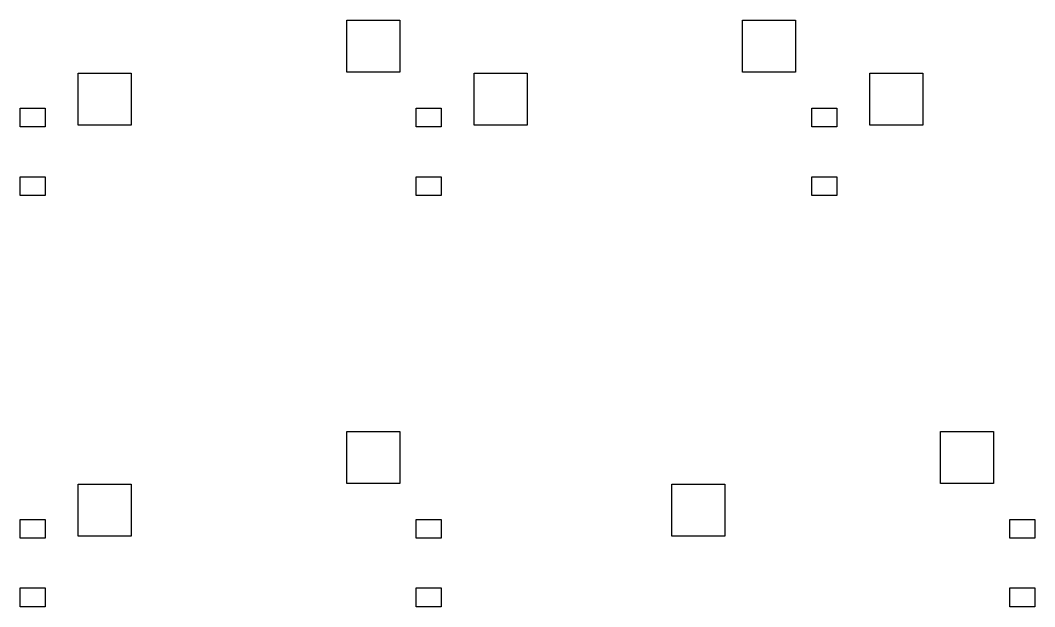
# Model space of a CAD drawing. Extents: x -21 to 350, y -103 to 34.
# Drawn here: x 217.45 to 266.27, y -21.89 to 6.33 of the extents above; entities that cross this region are included whole.
import ezdxf

# ---------------------------------------------------------------- set-up
doc = ezdxf.new("R2010")
doc.units = 0
doc.layers.add('BLACK', color=7, linetype='CONTINUOUS')

msp = doc.modelspace()

# ---------------------------------------------------------------- linework, layer by layer
at = {"layer": 'BLACK', "linetype": 'CONTINUOUS'}
for p, q in [((233.167, 3.83), (233.167, 6.33)), ((233.167, 6.33), (235.717, 6.33)), ((235.717, 6.33), (235.717, 3.83)), ((252.217, 3.83), (252.217, 6.33)), ((252.217, 6.33), (254.767, 6.33)), ((254.767, 6.33), (254.767, 3.83)), ((220.24, 1.29), (220.24, 3.79)), ((220.24, 3.79), (222.79, 3.79)), ((222.79, 3.79), (222.79, 1.29)), ((235.717, 3.83), (233.167, 3.83)), ((239.29, 1.29), (239.29, 3.79)), ((239.29, 3.79), (241.84, 3.79)), ((241.84, 3.79), (241.84, 1.29)), ((254.767, 3.83), (252.217, 3.83)), ((258.34, 1.29), (258.34, 3.79)), ((258.34, 3.79), (260.89, 3.79)), ((260.89, 3.79), (260.89, 1.29)), ((217.45, 1.2), (217.45, 2.1)), ((217.45, 2.1), (218.65, 2.1)), ((218.65, 2.1), (218.65, 1.2)), ((236.5, 1.2), (236.5, 2.1)), ((236.5, 2.1), (237.7, 2.1)), ((237.7, 2.1), (237.7, 1.2)), ((255.55, 1.2), (255.55, 2.1)), ((255.55, 2.1), (256.75, 2.1)), ((256.75, 2.1), (256.75, 1.2)), ((218.65, 1.2), (217.45, 1.2)), ((222.79, 1.29), (220.24, 1.29)), ((237.7, 1.2), (236.5, 1.2)), ((241.84, 1.29), (239.29, 1.29)), ((256.75, 1.2), (255.55, 1.2)), ((260.89, 1.29), (258.34, 1.29)), ((217.45, -2.1), (217.45, -1.2)), ((217.45, -1.2), (218.65, -1.2)), ((218.65, -1.2), (218.65, -2.1)), ((236.5, -2.1), (236.5, -1.2)), ((236.5, -1.2), (237.7, -1.2)), ((237.7, -1.2), (237.7, -2.1)), ((255.55, -2.1), (255.55, -1.2)), ((255.55, -1.2), (256.75, -1.2)), ((256.75, -1.2), (256.75, -2.1)), ((218.65, -2.1), (217.45, -2.1)), ((237.7, -2.1), (236.5, -2.1)), ((256.75, -2.1), (255.55, -2.1)), ((233.167, -15.955), (233.167, -13.455)), ((233.167, -13.455), (235.717, -13.455)), ((235.717, -13.455), (235.717, -15.955)), ((261.742, -15.955), (261.742, -13.455)), ((261.742, -13.455), (264.292, -13.455)), ((264.292, -13.455), (264.292, -15.955)), ((220.24, -18.495), (220.24, -15.995)), ((220.24, -15.995), (222.79, -15.995)), ((222.79, -15.995), (222.79, -18.495)), ((235.717, -15.955), (233.167, -15.955)), ((248.815, -18.495), (248.815, -15.995)), ((248.815, -15.995), (251.365, -15.995)), ((251.365, -15.995), (251.365, -18.495)), ((264.292, -15.955), (261.742, -15.955)), ((217.45, -18.585), (217.45, -17.685)), ((217.45, -17.685), (218.65, -17.685)), ((218.65, -17.685), (218.65, -18.585)), ((236.5, -18.585), (236.5, -17.685)), ((236.5, -17.685), (237.7, -17.685)), ((237.7, -17.685), (237.7, -18.585)), ((265.075, -18.585), (265.075, -17.685)), ((265.075, -17.685), (266.275, -17.685)), ((266.275, -17.685), (266.275, -18.585)), ((222.79, -18.495), (220.24, -18.495)), ((251.365, -18.495), (248.815, -18.495)), ((218.65, -18.585), (217.45, -18.585)), ((237.7, -18.585), (236.5, -18.585)), ((266.275, -18.585), (265.075, -18.585)), ((217.45, -21.885), (217.45, -20.985)), ((217.45, -20.985), (218.65, -20.985)), ((218.65, -20.985), (218.65, -21.885)), ((236.5, -21.885), (236.5, -20.985)), ((236.5, -20.985), (237.7, -20.985)), ((237.7, -20.985), (237.7, -21.885)), ((265.075, -21.885), (265.075, -20.985)), ((265.075, -20.985), (266.275, -20.985)), ((266.275, -20.985), (266.275, -21.885)), ((218.65, -21.885), (217.45, -21.885)), ((237.7, -21.885), (236.5, -21.885)), ((266.275, -21.885), (265.075, -21.885))]:
    msp.add_line(p, q, dxfattribs=at)

doc.saveas('drawing.dxf')
